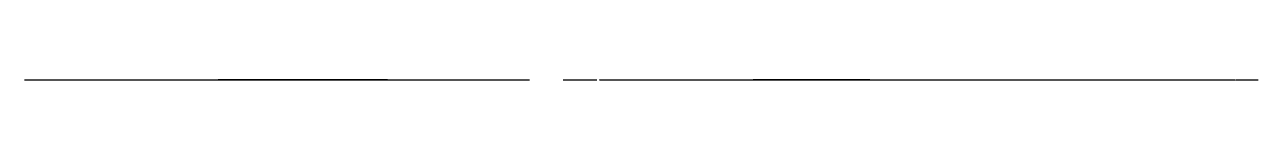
# Model space of a CAD drawing. Header units: millimetres. Extents: x -44 to 72, y 0 to 0.
import ezdxf

# ---------------------------------------------------------------- set-up
doc = ezdxf.new("R2010")
doc.units = ezdxf.units.MM
doc.linetypes.add('CENTER2', pattern=[28.575, 19.05, -3.175, 3.175, -3.175])
for name, color, linetype in [('PH-40A', 7, 'Continuous'), ('PH-43C', 7, 'Continuous'), ('PH-475', 7, 'Continuous'), ('PH-47C', 7, 'Continuous'), ('PV-40A', 7, 'Continuous'), ('PV-43C', 7, 'Continuous'), ('PV-475', 7, 'Continuous')]:
    doc.layers.add(name, color=color, linetype=linetype)

# ---------------------------------------------------------------- blocks, each defined once
blk = doc.blocks.new('*U17')
at = {"layer": 'PV-40A'}
for p, q in [((0, 0), (0, 60)), ((0, 60, 5), (0, 0, 5)), ((0, 60), (0, 60, 5)), ((0, 15, 3), (0, 25, 3)), ((0, 25, 2), (0, 15, 2)), ((0, 0), (0, 0, 5))]:
    blk.add_line(p, q, dxfattribs=at)
at = {"layer": 'PV-40A', "extrusion": (1, 0, 0)}
for centre, start, end in [((25, 2.5), 270, 90), ((15, 2.5), 90, 270)]:
    blk.add_arc(centre, 0.5, start, end, dxfattribs=at)
blk = doc.blocks.new('*U18')
at = {"layer": 'PH-40A'}
for p, q in [((0, 1), (0, 1, 5)), ((0, 0, 4), (0, 1, 4)), ((0, 0, 1), (0, 1, 1))]:
    blk.add_line(p, q, dxfattribs=at)
blk = doc.blocks.new('*U20')
at = {"layer": 'PV-43C'}
for p, q in [((0, 0), (16, 0)), ((16, 0, 5), (0, 0, 5)), ((0, 0), (0, 0, 5)), ((16, 0), (16, 0, 5))]:
    blk.add_line(p, q, dxfattribs=at)
at = {"layer": 'PV-43C', "extrusion": (0, -1, 0)}
for centre in [(5, 2.5), (11, 2.5)]:
    blk.add_circle(centre, 1.5, dxfattribs=at)
blk = doc.blocks.new('*U21')
at = {"layer": 'PH-43C'}
for p, q in [((15, 0, 2), (16, 0, 2)), ((15, 0, 3), (16, 0, 3)), ((15, 0), (15, 0, 5))]:
    blk.add_line(p, q, dxfattribs=at)
blk = doc.blocks.new('*U23')
at = {"layer": 'PV-475'}
for p, q in [((15, 60), (16, 60)), ((15, 1), (15, 60)), ((16, 60), (16, 0)), ((0, 1), (15, 1)), ((0, 0), (0, 1)), ((16, 0), (0, 0))]:
    blk.add_line(p, q, dxfattribs=at)
blk = doc.blocks.new('*U24')
at = {"layer": 'PH-475'}
for p, q in [((15, 25.5), (16, 25.5)), ((15, 14.5), (16, 14.5)), ((3.5, 0), (3.5, 1)), ((6.5, 0), (6.5, 1)), ((9.5, 0), (9.5, 1)), ((12.5, 0), (12.5, 1))]:
    blk.add_line(p, q, dxfattribs=at)
blk = doc.blocks.new('*U27')
at = {"layer": 'PH-47C'}
for p, q in [((15, 0, 2), (16, 0, 2)), ((15, 0, 3), (16, 0, 3)), ((15, 0), (15, 0, 5))]:
    blk.add_line(p, q, dxfattribs=at)

msp = doc.modelspace()

# ---------------------------------------------------------------- hatches: boundary and pattern name
at = {"linetype": 'Continuous', "extrusion": (0, -1, 0)}
h = msp.add_hatch(dxfattribs=at)
h.set_pattern_fill('ANSI31', color=5, scale=0.1)
h.paths.add_polyline_path([(-19.5, -69), (-22.5, -69), (-22.5, -70), (-19.5, -70)])
h.paths.add_polyline_path([(-13.5, -69), (-16.5, -69), (-16.5, -70), (-13.5, -70)])
h.paths.add_polyline_path([(-10, -44.5), (-11, -44.5), (-11, -55.5), (-10, -55.5)])
h = msp.add_hatch(dxfattribs=at)
h.set_pattern_fill('ANSI31', color=5, scale=0.1)
h.paths.add_polyline_path([(-10, 13), (-11, 13), (-11, 12.5), (-10, 12.5)])
h.paths.add_polyline_path([(-10, 12.5), (-11, 12.5), (-11, 12), (-10, 12)])
h.paths.add_polyline_path([(11, 14), (10, 14), (10, 12.5), (11, 12.5)])
h.paths.add_polyline_path([(11, 12.5), (10, 12.5), (10, 11), (11, 11)])

# ---------------------------------------------------------------- linework, layer by layer
at = {"color": 1, "linetype": 'CENTER2', "extrusion": (0, -1, 0)}
msp.add_line((-44.25, 0, 12.5), (72.15, 0, 12.5), dxfattribs=at)
at = {"linetype": 'Continuous', "extrusion": (0, -1, 0)}
for p, q in [((-22.5, 0, -69), (-19.5, 0, -69)), ((-19.5, 0, -70), (-22.5, 0, -70)), ((-22.5, 0, -70), (-22.5, 0, -69)), ((-19.5, 0, -69), (-19.5, 0, -70)), ((-16.5, 0, -69), (-13.5, 0, -69)), ((-13.5, 0, -70), (-16.5, 0, -70)), ((-16.5, 0, -70), (-16.5, 0, -69)), ((-13.5, 0, -69), (-13.5, 0, -70)), ((-11, 0, -44.5), (-11, 0, -55.5)), ((-11, 0, -55.5), (-10, 0, -55.5)), ((-10, 0, -44.5), (-11, 0, -44.5)), ((-10, 0, -55.5), (-10, 0, -44.5))]:
    msp.add_line(p, q, dxfattribs=at)

# ---------------------------------------------------------------- block references
at = {"layer": 'PH-40A', "rotation": 270}
msp.add_blockref('*U18', (10, 0, 10), dxfattribs=at)
at = {"layer": 'PH-43C'}
msp.add_blockref('*U21', (-26, 0, 10), dxfattribs=at)
at = {"layer": 'PH-475', "extrusion": (0, -1, 0)}
msp.add_blockref('*U24', (-26, -70), dxfattribs=at)
at = {"layer": 'PH-47C'}
msp.add_blockref('*U27', (-26, 0, 10), dxfattribs=at)
at = {"layer": 'PV-40A', "rotation": 270}
msp.add_blockref('*U17', (10, 0, 10), dxfattribs=at)
at = {"layer": 'PV-43C'}
msp.add_blockref('*U20', (-26, 0, 10), dxfattribs=at)
at = {"layer": 'PV-475', "extrusion": (0, -1, 0)}
msp.add_blockref('*U23', (-26, -70), dxfattribs=at)

doc.saveas('drawing.dxf')
